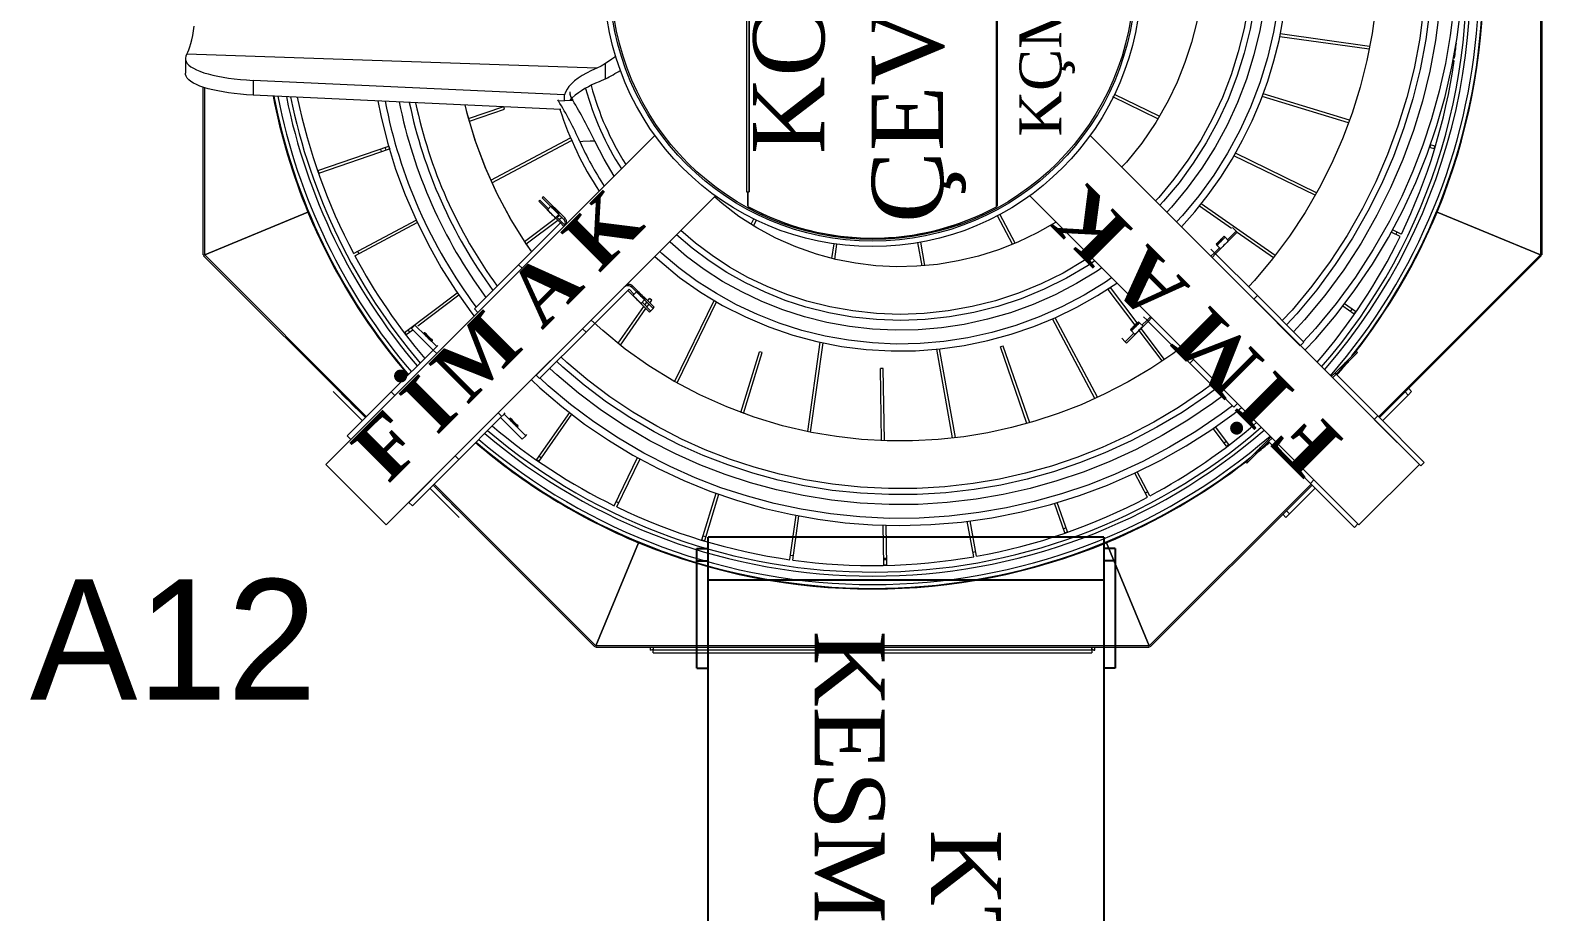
# Model space of a CAD drawing. Header units: millimetres. Extents: x 7703 to 14147, y -5820 to 95.
# Drawn here: x 11265.9 to 11374.2, y -3213.1 to -3149.9 of the extents above; entities that cross this region are included whole.
import ezdxf
from ezdxf.enums import TextEntityAlignment as Align

# ---------------------------------------------------------------- set-up
doc = ezdxf.new("R2010")
doc.units = ezdxf.units.MM
doc.layers.add('Layer1', color=1, linetype='Continuous')
doc.layers.add('Layer2', color=4, linetype='Continuous')
doc.layers.add('Layer5', color=33, linetype='Continuous', lineweight=15)
doc.styles.get("Standard").update_dxf_attribs({"font": 'stylu.ttf', "height": 10})
doc.styles.add('TAKSİM', font='GOTHIC.TTF', dxfattribs={"height": 20})

# ---------------------------------------------------------------- blocks, each defined once
blk = doc.blocks.new('A$C436F60E5')
at = {"layer": 'Layer2', "lineweight": 15}
for p, q in [((-905.1, 468.8), (-915.6, 468.8)), ((-911.9, 173.9), (-901.8, 467.7)), ((-902.2, 467.9), (-901.8, 467.7)), ((-1162.5, 339.7), (-1046.5, 455.7)), ((-1161.8, 339), (-1045.8, 454.9)), ((-1046.5, 455.7), (-1046.5, 455.7)), ((-1045.8, 456), (-925.6, 456)), ((-1045.8, 456), (-1045.8, 455.7)), ((-1015.2, 381), (-1045.8, 454.9)), ((-1045.8, 454.9), (-1015.2, 381)), ((-1045.8, 454.9), (-926, 454.9)), ((-941.5, 199.7), (-931.3, 420.3)), ((-920.7, 420.3), (-931.3, 420.3)), ((-931.1, 197.2), (-920.7, 420.3)), ((-985.3, 373.8), (-987.2, 373.1)), ((-987.2, 373.1), (-969.8, 322.5)), ((-985.3, 373.8), (-967.8, 323.1)), ((-1196.1, 368.2), (-1239.4, 324.9)), ((-1196.1, 368.2), (-960.2, 132.3)), ((-1164.7, 341.8), (-1146.3, 360.2)), ((-1146.3, 360.2), (-1143.8, 362.8)), ((-1143.8, 362.8), (-1143.8, 362.8)), ((-1178.2, 350.3), (-1175.6, 352.8)), ((-1178.2, 350.3), (-1146.6, 318.7)), ((-1175.6, 352.8), (-1144, 321.2)), ((-1155.9, 346.4), (-1152.1, 350.1)), ((-1145.4, 356.8), (-1149.2, 353)), ((-1046.5, 347.4), (-1022.6, 302.6)), ((-1044.7, 348.4), (-1020.8, 303.5)), ((-1043.1, 345.4), (-1044.9, 344.4)), ((-1239.4, 324.9), (-1003.5, 89)), ((-1146.6, 318.7), (-1144, 321.2)), ((-1144, 321.2), (-1114.1, 291.3)), ((-1223.2, 308.7), (-1225.7, 306.1)), ((-1192.4, 272.9), (-1225.7, 306.1)), ((-1189.9, 275.4), (-1223.2, 308.7)), ((-1114.1, 291.3), (-1098.6, 306.8)), ((-1111.6, 288.7), (-1096.1, 304.3)), ((-1101.4, 311.8), (-1103, 310.6)), ((-1103, 310.6), (-1099.5, 305.9)), ((-1101.4, 311.8), (-1072.9, 274)), ((-1099.5, 309.4), (-1101.2, 308.1)), ((-1096.1, 304.3), (-1098.6, 306.8)), ((-1095.2, 303.4), (-1096.1, 304.3)), ((-1231.4, 275.1), (-1213, 293.5)), ((-1102.1, 298), (-1102.2, 298.1)), ((-1101.5, 297.4), (-1102.1, 298)), ((-1096.6, 302.1), (-1074.5, 272.9)), ((-1326.9, 175.4), (-1210.9, 291.3)), ((-1326.1, 174.6), (-1210.2, 290.6)), ((-1217.5, 284.7), (-1221.3, 280.9)), ((-1114.1, 291.3), (-1116.6, 288.7)), ((-1114.1, 291.3), (-1111.6, 288.7)), ((-1111.6, 288.7), (-1110.8, 287.9)), ((-1108, 292.4), (-1107.9, 292.3)), ((-1107.9, 292.3), (-1107.2, 291.6)), ((-1234, 272.6), (-1231.4, 275.1)), ((-1234, 272.6), (-1234, 272.6)), ((-1228, 274.2), (-1224.2, 278)), ((-1189.9, 275.4), (-1192.4, 272.9)), ((-1192.4, 272.9), (-1162.5, 242.9)), ((-1087, 259.1), (-1084.5, 261.6)), ((-1084.5, 261.6), (-1052.9, 230)), ((-950, 265.3), (-941.3, 240)), ((-948, 265.9), (-939.6, 241.4)), ((-1087, 259.1), (-1055.4, 227.5)), ((-994.1, 249.1), (-963.7, 192)), ((-992.2, 250), (-961.8, 192.9)), ((-1162.5, 242.9), (-1178, 227.4)), ((-1159.9, 240.4), (-1175.5, 224.9)), ((-1162.5, 242.9), (-1159.9, 240.4)), ((-1161.6, 242.1), (-1159.1, 244.6)), ((-1159.9, 240.4), (-1159.1, 239.6)), ((-941.3, 240), (-939.6, 240.5)), ((-1169.3, 231), (-1169.2, 230.9)), ((-1169.2, 230.9), (-1168.6, 230.3)), ((-1163.5, 236.7), (-1163.5, 236.8)), ((-1162.8, 236), (-1163.5, 236.7)), ((-1055.4, 227.5), (-1052.9, 230)), ((-1052.9, 230), (-1022.9, 200.1)), ((-1192.6, 217), (-1193.7, 215.3)), ((-1192.6, 217), (-1158.9, 193.4)), ((-1175.5, 224.9), (-1178, 227.4)), ((-1175.5, 224.9), (-1174.6, 224.1)), ((-1132, 217.5), (-1134.5, 215)), ((-1098.7, 184.2), (-1132, 217.5)), ((-1038, 224.5), (-1021, 202)), ((-1036.3, 225.7), (-1019.6, 203.5)), ((-1193.7, 215.3), (-1160.1, 191.8)), ((-1190.1, 215.2), (-1191.3, 213.6)), ((-1101.2, 181.7), (-1134.5, 215)), ((-1022.9, 200.1), (-1007.4, 215.6)), ((-1020.4, 197.6), (-1004.9, 213.1)), ((-1019.6, 196.7), (-1004.1, 212.2)), ((-1011, 206.9), (-1013.5, 209.4)), ((-1012.7, 208.6), (-1006.6, 214.8)), ((-1006.6, 214.8), (-1007.4, 215.6)), ((-1004.1, 212.2), (-1004.9, 213.1)), ((-1022.9, 200.1), (-1025.5, 197.6)), ((-1022.1, 199.2), (-1024.5, 196.9)), ((-1022.1, 199.2), (-1022.9, 200.1)), ((-1022.1, 199.2), (-1018.5, 202.9)), ((-1019.6, 196.7), (-1020.4, 197.6)), ((-1020.3, 201), (-1018.9, 199.1)), ((-1019.2, 203.6), (-1016.8, 201.2)), ((-1018.9, 202.5), (-1017.4, 200.6)), ((-1018.1, 198.1), (-1016.5, 199.4)), ((-1018.1, 198.2), (-1018.1, 198.1)), ((-1016.7, 199.6), (-1016.5, 199.4)), ((-935.2, 197.2), (-931.1, 197.2)), ((-1098.7, 184.2), (-1101.2, 181.7)), ((-933.8, 192.3), (-935.1, 193.4)), ((-932.2, 192.6), (-935, 191.8)), ((-929.9, 193.3), (-930.5, 193.1)), ((-1327.2, -221.8), (-1327.2, 174.6)), ((-1326.9, 174.6), (-1327.2, 174.6)), ((-1326.9, 175.4), (-1326.9, 175.4)), ((-1326.1, 174.6), (-1252.2, 144)), ((-1326.1, -221.8), (-1326.1, 174.6)), ((-1252.2, 144), (-1326.1, 174.6)), ((-1101.2, 181.7), (-1071.3, 151.7)), ((-919.6, 167.8), (-921.8, 172.3)), ((-919.6, 167.8), (-908.6, 167.8)), ((-1226.5, 159.7), (-1192.1, 142.9)), ((-1225.7, 161.5), (-1191.1, 144.7)), ((-1222.6, 160), (-1223.5, 158.2)), ((-1110.5, 157.1), (-1084.3, 138.8)), ((-1109.2, 158.7), (-1082.8, 140.2)), ((-1071.3, 151.7), (-1086.8, 136.2)), ((-1071.3, 151.7), (-1070.4, 150.9)), ((-1079.8, 141.5), (-1086, 135.4)), ((-1068.8, 149.2), (-1084.3, 133.7)), ((-1067.9, 148.4), (-1083.4, 132.9)), ((-1080.6, 142.3), (-1078.1, 139.8)), ((-1072.4, 145.6), (-1074.8, 148)), ((-1070.4, 150.9), (-1074.1, 147.3)), ((-1068.8, 149.2), (-1067.9, 148.4)), ((-1331.1, 133.5), (-1331.1, -180.7)), ((-1331.1, 133.5), (-1329, 133.5)), ((-1327.2, 135.7), (-1329.2, 135.7)), ((-1329, 133.5), (-1329, 133.5)), ((-1329, 133.5), (-1329, -180.7)), ((-1328.8, 133.5), (-1329, 133.5)), ((-1327.2, 133.6), (-1328.8, 133.6)), ((-1327.2, 133.5), (-1328.8, 133.5)), ((-1084.3, 133.7), (-1086.8, 136.2)), ((-1084.3, 133.7), (-1083.4, 132.9)), ((-1083.3, 138.1), (-1081.3, 136.7)), ((-1081.8, 139.5), (-1079.8, 138.2)), ((-1080.3, 136), (-1078.3, 134.6)), ((-1078.8, 137.5), (-1077.1, 136.3)), ((-1078.3, 134.6), (-1077.1, 136.3)), ((-1137.6, 116.4), (-1079.4, 88.1)), ((-1136.7, 118.2), (-1078.4, 89.8)), ((-1250, 98.6), (-1250.6, 96.6)), ((-1250, 98.6), (-1216.7, 88.4)), ((-1247.1, 97.7), (-1247.7, 95.8)), ((-1250.6, 96.6), (-1217.4, 86.5)), ((-1159.4, 68.9), (-1115.9, 55.6)), ((-1158.7, 70.8), (-1115.3, 57.5)), ((-1011, 65.7), (-1000.7, 65.7)), ((-1000.7, 65.7), (-1011, 65.7)), ((-694.5, 66.7), (-1000.7, 66.7)), ((-694.5, 66.7), (-1000.7, 66.7)), ((-1000.7, 66.7), (-1000.7, 64.7)), ((-1000.7, 66.7), (-1000.7, 64.7)), ((-1115.9, 55.6), (-1115.3, 57.5)), ((-1025, 61.6), (-1020.9, 59.6)), ((-1023.8, 63.3), (-1020, 61.4)), ((-1000.7, 64.7), (-694.5, 64.7)), ((-694.5, 64.7), (-1000.7, 64.7)), ((-1264.6, 33.6), (-1232.9, 29.2)), ((-1264.3, 35.6), (-1232.5, 31.2)), ((-1261, 35.1), (-1261.2, 33.1)), ((-1172.5, 22.8), (-1108.4, 13.9)), ((-1172.9, 20.8), (-1108.8, 11.8)), ((-1048.9, 3.5), (-1038.2, 2)), ((-1048.3, 5.5), (-1038, 4)), ((-1268.1, -31.7), (-1239.5, -31.2)), ((-1268.1, -31.7), (-1268, -33.8)), ((-1264.2, -31.7), (-1264.2, -33.7)), ((-1263.2, -31.7), (-1263.2, -33.7)), ((-1179, -32.2), (-1127.2, -31.2)), ((-1178.9, -30.1), (-1127.3, -29.2)), ((-1127.2, -31.2), (-1127.3, -29.2)), ((-1268, -33.8), (-1239.6, -33.3)), ((-1053.6, -59.1), (-1037, -56.1)), ((-1053.4, -61.1), (-1036.7, -58.1)), ((-1177, -80.9), (-1113.4, -69.7)), ((-1176.8, -83), (-1113.2, -71.7)), ((-1262.2, -96.1), (-1236.8, -91.5)), ((-1261.9, -98.1), (-1236.5, -93.6)), ((-1258.9, -95.5), (-1258.5, -97.5)), ((-1166.6, -134.2), (-1111.8, -115.3)), ((-1166.1, -136.2), (-1111.2, -117.2)), ((-1111.2, -117.2), (-1111.8, -115.3)), ((-1038.1, -123.9), (-1017.7, -113.1)), ((-1037.4, -125.9), (-1016.7, -114.9)), ((-1011.3, -112.4), (-683.9, -112.4)), ((-684.2, -112.9), (-1011, -112.9)), ((-979.7, -112.4), (-980.2, -112.9)), ((-960.4, -112.9), (-960.9, -112.4)), ((-1239.4, -372.1), (-1003.5, -136.2)), ((-1245, -161.3), (-1223.9, -154)), ((-1245, -161.3), (-1244.3, -163.2)), ((-1244.3, -163.2), (-1223.3, -156)), ((-1242.1, -160.3), (-1241.5, -162.2)), ((-1148.7, -182.9), (-1091.7, -152.5)), ((-1147.9, -184.7), (-1090.9, -154.4)), ((-1329, -180.7), (-1331.1, -180.7)), ((-1329.2, -181.9), (-1329.2, -182.9)), ((-1329, -181.9), (-1329.2, -181.9)), ((-1329.2, -182.9), (-1327.2, -182.9)), ((-1329, -180.7), (-1329, -180.7)), ((-1328.8, -180.7), (-1329, -180.7)), ((-1327.2, -180.7), (-1328.8, -180.7)), ((-1328.8, -180.7), (-1327.2, -180.7)), ((-1196.1, -415.4), (-960.2, -179.5)), ((-1252.2, -191.2), (-1326.1, -221.8)), ((-1326.1, -221.8), (-1252.2, -191.2)), ((-1096.1, -211.7), (-1070.6, -192.5)), ((-1094.6, -213.2), (-1069.3, -194.1)), ((-1069.3, -194.1), (-1070.6, -192.5)), ((-1108.1, -204.7), (-1109, -205.6)), ((-1093.5, -221.1), (-1109, -205.6)), ((-1105.6, -202.2), (-1108.1, -204.7)), ((-1102, -210.9), (-1108.1, -204.7)), ((-948.2, -228), (-932.6, -195.9)), ((-946.4, -229), (-930.8, -196.9)), ((-1219.6, -220.6), (-1202.3, -211.5)), ((-1218.6, -222.4), (-1201.4, -213.3)), ((-1121.8, -231.2), (-1099.9, -214.6)), ((-1120.7, -232.9), (-1098.5, -216.1)), ((-1100.2, -209.1), (-1102.8, -211.6)), ((-1099.6, -208.4), (-1100.2, -209.1)), ((-1097, -217.4), (-1094.5, -214.9)), ((-1094.5, -214.9), (-1093.8, -214.2)), ((-1327.2, -221.8), (-1326.9, -221.8)), ((-1326.9, -222.5), (-1326.9, -222.5)), ((-1210.9, -338.5), (-1326.9, -222.5)), ((-1210.2, -337.8), (-1326.1, -221.8)), ((-1216.5, -219), (-1215.6, -220.8)), ((-1123.4, -251), (-1093.5, -221.1)), ((-1092.6, -220.3), (-1096.2, -216.6)), ((-1092.6, -220.3), (-1093.5, -221.1)), ((-1093.5, -221.1), (-1090.9, -223.6)), ((-1092.6, -220.3), (-1090.1, -217.7)), ((-1092.6, -220.3), (-1090.1, -222.8)), ((-1155, -282.6), (-1123.4, -251)), ((-1152.4, -285.1), (-1120.9, -253.5)), ((-1120.9, -253.5), (-1123.4, -251)), ((-1046.2, -312.1), (-1009.2, -259.1)), ((-1026.9, -280.9), (-1010.8, -257.8)), ((-1183, -277.3), (-1170.2, -267.7)), ((-1181.7, -279), (-1169, -269.4)), ((-1075, -299.4), (-1045.1, -269.4)), ((-1045.1, -269.4), (-1047.6, -266.9)), ((-1044.3, -268.6), (-1046.8, -266.1)), ((-1045.1, -269.4), (-1044.3, -268.6)), ((-1045.1, -269.4), (-1029.6, -284.9)), ((-1044.3, -268.6), (-1041.8, -266.1)), ((-1044.3, -268.6), (-1040.7, -272.2)), ((-1038.9, -270.4), (-1041.4, -273)), ((-1038.2, -269.8), (-1038.9, -270.4)), ((-1183, -277.3), (-1181.7, -279)), ((-1180.6, -275.5), (-1179.3, -277.1)), ((-1035.7, -278.7), (-1033.1, -276.2)), ((-1034.9, -278), (-1028.8, -284.1)), ((-1033.1, -276.2), (-1032.5, -275.5)), ((-1026.2, -281.6), (-1028.8, -284.1)), ((-1194.4, -291), (-1195.2, -291.8)), ((-1179.7, -307.3), (-1195.2, -291.8)), ((-1178.9, -306.5), (-1194.4, -291)), ((-1152.4, -285.1), (-1155, -282.6)), ((-1047.9, -310.9), (-1029.7, -284.9)), ((-1029.6, -284.9), (-1028.8, -284.1)), ((-1003.1, -340.7), (-974.8, -282.6)), ((-1001.3, -341.7), (-973, -283.6)), ((-1077.6, -296.8), (-1110.9, -330.1)), ((-1075, -299.4), (-1108.3, -332.6)), ((-1077.6, -296.8), (-1075, -299.4)), ((-951.1, -364.7), (-932.2, -302.8)), ((-1209.6, -337.3), (-1179.7, -307.3)), ((-1178.9, -306.5), (-1179.7, -307.3)), ((-1179.7, -307.3), (-1177.2, -309.9)), ((-1178.9, -306.5), (-1176.4, -309)), ((-949.2, -365.4), (-930.3, -303.5)), ((-1231.8, -317.6), (-1234, -319.7)), ((-1234, -319.7), (-1231.4, -322.3)), ((-1229.3, -320.1), (-1231.4, -322.3)), ((-1231.4, -322.3), (-1213, -340.7)), ((-898.3, -379.4), (-889.4, -315.4)), ((-896.3, -379.8), (-887.4, -315.8)), ((-1110.9, -330.1), (-1108.3, -332.6)), ((-1241.2, -368.9), (-1209.6, -337.3)), ((-1238.7, -371.4), (-1207.1, -339.8)), ((-1207.1, -339.8), (-1209.6, -337.3)), ((-1161.3, -385.6), (-1131.4, -355.7)), ((-1131.4, -355.7), (-1133.9, -353.2)), ((-1130.5, -354.9), (-1133.1, -352.3)), ((-1131.4, -355.7), (-1130.5, -354.9)), ((-1131.4, -355.7), (-1115.9, -371.2)), ((-1130.5, -354.9), (-1115, -370.4)), ((-1088.2, -368.6), (-1082.5, -360.5)), ((-1086.5, -369.7), (-1080.9, -361.7)), ((-1086.4, -366.1), (-1084.8, -367.2)), ((-1238.7, -371.4), (-1241.2, -368.9)), ((-1239.4, -372.1), (-1196.1, -415.4)), ((-1115.9, -371.2), (-1115, -370.4)), ((-1088.2, -368.6), (-1086.5, -369.7)), ((-1163.8, -383.1), (-1197.1, -416.4)), ((-1161.3, -385.6), (-1194.6, -418.9)), ((-1164.7, -389), (-1146.3, -407.4)), ((-1163.8, -383.1), (-1161.3, -385.6)), ((-1046.5, -502.8), (-1162.5, -386.8)), ((-1045.8, -502.1), (-1161.8, -386.1)), ((-1032.7, -401.6), (-1029.6, -395.3)), ((-1031.2, -398.6), (-1029.4, -399.5)), ((-1030.9, -402.5), (-1027.8, -396.2)), ((-1144.1, -405.2), (-1146.3, -407.4)), ((-1146.3, -407.4), (-1143.8, -409.9)), ((-1141.6, -407.8), (-1143.8, -409.9)), ((-1197.1, -416.4), (-1194.6, -418.9)), ((-1015.2, -428.2), (-1045.8, -502.1)), ((-1045.8, -502.1), (-1015.2, -428.2)), ((-969.8, -426), (-968.8, -422.6)), ((-969.8, -426), (-967.8, -426.6)), ((-968.9, -423.1), (-966.9, -423.7)), ((-967.8, -426.6), (-966.8, -423.3)), ((-906.8, -440.3), (-906.7, -439.5)), ((-904.8, -440.6), (-904.7, -439.9)), ((-1046.5, -502.8), (-1046.5, -502.8)), ((-649.4, -502.1), (-1045.8, -502.1)), ((-1045.8, -502.8), (-1045.8, -503.1)), ((-649.4, -503.1), (-1045.8, -503.1))]:
    blk.add_line(p, q, dxfattribs=at)
at = {"layer": 'Layer2', "lineweight": 15, "flags": 128}
for points in [[(-931.3, 420.3), (-931, 424.9), (-930.7, 429.3), (-930.2, 433.7), (-929.7, 437.8), (-929, 441.8), (-928.3, 445.6), (-927.5, 449.2), (-926.7, 452.5), (-925.7, 455.6), (-924.8, 458.4), (-923.7, 460.8), (-922.6, 463), (-921.5, 464.8), (-920.3, 466.3), (-919, 467.5), (-917.8, 468.3), (-916.5, 468.7), (-915.6, 468.8)], [(-902.2, 467.9), (-903.4, 468.5), (-904.7, 468.8), (-906, 468.7), (-907.2, 468.3), (-908.5, 467.5), (-909.7, 466.3), (-910.9, 464.8), (-912, 463), (-913.1, 460.8), (-914.2, 458.4), (-915.2, 455.6), (-916.1, 452.5), (-917, 449.2), (-917.8, 445.6), (-918.5, 441.8), (-919.1, 437.8), (-919.6, 433.7), (-920.1, 429.3), (-920.4, 424.9), (-920.7, 420.3)], [(-901.8, 467.7), (-900.5, 466.9), (-898.7, 466.2), (-896.7, 465.5), (-894.3, 464.8), (-891.6, 464.1), (-888.6, 463.5), (-885.3, 463), (-881.8, 462.5)], [(-1045.8, 455.7), (-1045.8, 455.3), (-1045.8, 454.9)], [(-935.4, 330.8), (-946, 328.7), (-965.3, 323.9), (-984.3, 318.1), (-1002.8, 311.2), (-1020.7, 303.5), (-1038.2, 294.9), (-1055, 285.4), (-1071.2, 275.2), (-1086.7, 264.2), (-1089.8, 261.9)], [(-1105, 295.1), (-1104.1, 296), (-1103.4, 296.8), (-1102.7, 297.4), (-1102.3, 297.8), (-1102.1, 298), (-1102.2, 298), (-1102.5, 297.7), (-1103.1, 297.1), (-1103.8, 296.4), (-1104.6, 295.6), (-1105.5, 294.8), (-1106.3, 293.9), (-1107, 293.2), (-1107.5, 292.7), (-1107.8, 292.3), (-1107.9, 292.3), (-1107.7, 292.5), (-1107.3, 292.9), (-1106.6, 293.5), (-1105.8, 294.3), (-1105, 295.1)], [(-1104.3, 294.5), (-1103.5, 295.3), (-1102.7, 296.1), (-1102.1, 296.7), (-1101.7, 297.2), (-1101.5, 297.4), (-1101.5, 297.3), (-1101.9, 297), (-1102.4, 296.5), (-1103.1, 295.8), (-1104, 294.9), (-1104.8, 294.1), (-1105.6, 293.3), (-1106.3, 292.5), (-1106.9, 292), (-1107.2, 291.7), (-1107.2, 291.6), (-1107, 291.8), (-1106.6, 292.2), (-1105.9, 292.8), (-1105.2, 293.6), (-1104.3, 294.5)], [(-1043.5, 220.6), (-1037.9, 224.7), (-1020.7, 235.4), (-1002.6, 245.1), (-983.9, 253.6), (-964.9, 260.7), (-945.4, 266.6), (-938.3, 268.2)], [(-1043.5, 220.6), (-1036.8, 225.4), (-1019.5, 236.1), (-1001.5, 245.6), (-982.9, 254), (-963.8, 261.1), (-944.3, 266.9), (-938.3, 268.2)], [(-1166.4, 233.9), (-1167.2, 233), (-1168, 232.2), (-1168.6, 231.6), (-1169, 231.1), (-1169.2, 230.9), (-1169.2, 231), (-1168.8, 231.3), (-1168.3, 231.8), (-1167.6, 232.5), (-1166.7, 233.4), (-1165.9, 234.2), (-1165.1, 235), (-1164.4, 235.8), (-1163.8, 236.3), (-1163.5, 236.6), (-1163.5, 236.7), (-1163.7, 236.5), (-1164.1, 236.1), (-1164.8, 235.5), (-1165.5, 234.7), (-1166.4, 233.9)], [(-1165.7, 233.2), (-1166.6, 232.3), (-1167.3, 231.6), (-1168, 230.9), (-1168.4, 230.5), (-1168.6, 230.3), (-1168.5, 230.3), (-1168.2, 230.6), (-1167.6, 231.2), (-1166.9, 231.9), (-1166.1, 232.7), (-1165.2, 233.6), (-1164.4, 234.4), (-1163.7, 235.1), (-1163.2, 235.6), (-1162.9, 236), (-1162.8, 236), (-1163, 235.9), (-1163.4, 235.4), (-1164.1, 234.8), (-1164.9, 234), (-1165.7, 233.2)], [(-1135.3, 220.8), (-1141, 214.9), (-1154.5, 199.1), (-1167.1, 182.7), (-1178.7, 165.7), (-1189.3, 148.1), (-1198.9, 130.1), (-1207.6, 111.7), (-1215.2, 92.9), (-1221.7, 73.9), (-1227.3, 54.6), (-1231.8, 35.2), (-1235.3, 15.7), (-1237.8, -3.9), (-1239.3, -23.5), (-1239.8, -43.1), (-1239.2, -65.3), (-1237.4, -87.3), (-1234.3, -109), (-1230.1, -130.4), (-1224.8, -151.4), (-1218.3, -171.9), (-1210.8, -191.9), (-1202.4, -211.4), (-1192.9, -230.2), (-1182.6, -248.4), (-1171.5, -266), (-1159.5, -282.8), (-1155.3, -288)], [(-1153.9, -281.5), (-1160.1, -273.4), (-1172.4, -255.3), (-1183.7, -236.5), (-1193.9, -217.2), (-1203, -197.5), (-1210.6, -178.5), (-1217.2, -159.1), (-1222.7, -139.5), (-1227.2, -119.7), (-1230.6, -99.8), (-1233.2, -78.5), (-1234.5, -57.1), (-1234.7, -35.7), (-1233.7, -14.5), (-1231.5, 6.6), (-1228.1, 27.5), (-1224, 47), (-1218.8, 66.1), (-1212.7, 85), (-1205.6, 103.4), (-1197.6, 121.4), (-1187.9, 140.2), (-1177.3, 158.4), (-1165.6, 176), (-1153.1, 192.8), (-1139.6, 208.8), (-1134.2, 214.6)], [(-1146.9, -274.5), (-1152.4, -267.2), (-1164.4, -249.5), (-1175.4, -231.2), (-1185.3, -212.4), (-1194.2, -193.1), (-1201.5, -174.6), (-1207.9, -155.7), (-1213.3, -136.6), (-1217.6, -117.3), (-1221, -97.8), (-1223.4, -77.1), (-1224.7, -56.2), (-1224.8, -35.4), (-1223.8, -14.7), (-1221.6, 5.9), (-1218.4, 26.2), (-1214.3, 45.2), (-1209.2, 63.8), (-1203.2, 82.1), (-1196.3, 100.1), (-1188.4, 117.6), (-1179, 135.9), (-1168.6, 153.7), (-1157.3, 170.7), (-1145, 187.1), (-1131.9, 202.7), (-1127.2, 207.7)], [(-1016.3, 206.5), (-1015.5, 207.3), (-1014.7, 208.1), (-1014.1, 208.7), (-1013.7, 209.2), (-1013.5, 209.4), (-1013.6, 209.3), (-1013.9, 209), (-1014.4, 208.5), (-1015.1, 207.8), (-1016, 207), (-1016.8, 206.1), (-1017.6, 205.3), (-1018.3, 204.6), (-1018.9, 204), (-1019.2, 203.7), (-1019.2, 203.6), (-1019, 203.8), (-1018.6, 204.2), (-1018, 204.8), (-1017.2, 205.6), (-1016.3, 206.5)], [(-1013.8, 203.9), (-1013, 204.8), (-1012.2, 205.6), (-1011.6, 206.2), (-1011.1, 206.6), (-1011, 206.8), (-1011, 206.8), (-1011.4, 206.5), (-1011.9, 206), (-1012.6, 205.3), (-1013.4, 204.4), (-1014.3, 203.6), (-1015.1, 202.7), (-1015.8, 202), (-1016.4, 201.5), (-1016.7, 201.2), (-1016.7, 201.1), (-1016.5, 201.3), (-1016.1, 201.7), (-1015.4, 202.3), (-1014.7, 203.1), (-1013.8, 203.9)], [(-1013.1, 203.3), (-1012.3, 204.1), (-1011.5, 204.9), (-1010.9, 205.5), (-1010.5, 206), (-1010.3, 206.2), (-1010.4, 206.1), (-1010.7, 205.8), (-1011.2, 205.3), (-1011.9, 204.6), (-1012.8, 203.8), (-1013.6, 202.9), (-1014.4, 202.1), (-1015.2, 201.4), (-1015.7, 200.8), (-1016, 200.5), (-1016, 200.4), (-1015.8, 200.6), (-1015.4, 201), (-1014.8, 201.6), (-1014, 202.4), (-1013.1, 203.3)], [(-1141.8, -269.5), (-1146.9, -262.8), (-1158.7, -245.4), (-1169.4, -227.4), (-1179.2, -209), (-1187.8, -190), (-1195, -171.8), (-1201.3, -153.3), (-1206.5, -134.5), (-1210.8, -115.6), (-1214, -96.5), (-1216.4, -76.1), (-1217.6, -55.6), (-1217.7, -35.2), (-1216.7, -14.9), (-1214.6, 5.3), (-1211.4, 25.3), (-1207.3, 43.9), (-1202.4, 62.2), (-1196.4, 80.1), (-1189.6, 97.7), (-1181.9, 114.9), (-1172.7, 132.9), (-1162.4, 150.2), (-1151.3, 167), (-1139.3, 183), (-1126.4, 198.3), (-1122.2, 202.7)], [(-1138.7, -266.4), (-1143.5, -260.1), (-1155.1, -242.9), (-1165.7, -225.1), (-1175.4, -206.8), (-1183.9, -188.1), (-1191, -170.1), (-1197.2, -151.8), (-1202.4, -133.2), (-1206.5, -114.5), (-1209.8, -95.6), (-1212.1, -75.5), (-1213.3, -55.3), (-1213.4, -35.1), (-1212.4, -15), (-1210.2, 5), (-1207, 24.7), (-1203, 43.1), (-1198.1, 61.1), (-1192.3, 78.9), (-1185.5, 96.3), (-1177.9, 113.2), (-1168.7, 131), (-1158.6, 148.1), (-1147.6, 164.6), (-1135.7, 180.5), (-1123, 195.5), (-1119.1, 199.6)], [(-1025.5, 197.6), (-1024.9, 197.1), (-1024.3, 196.8), (-1023.6, 196.6), (-1022.9, 196.5), (-1022.2, 196.6), (-1021.6, 196.8), (-1021, 197.1), (-1020.4, 197.6)], [(-1024.6, 196.7), (-1024.1, 196.3), (-1023.5, 196), (-1022.8, 195.7), (-1022.1, 195.7), (-1021.4, 195.7), (-1020.7, 196), (-1020.1, 196.3), (-1019.6, 196.7)], [(-935.4, 201.5), (-934.7, 202), (-934.7, 202)], [(-935.4, 201.5), (-935.2, 196.8), (-935, 191.2)], [(-911.9, 173.9), (-913.6, 177.8), (-915.5, 181.3), (-917.3, 184.5), (-919.2, 187.4), (-921.1, 189.9), (-923.1, 192.1), (-925.1, 193.9), (-927.1, 195.3), (-929.1, 196.4), (-931.1, 197.2)], [(-964.2, 175.5), (-964.3, 178.8), (-964.6, 184), (-964.7, 186.1)], [(-1326.1, 174.6), (-1326.5, 174.6), (-1326.9, 174.6)], [(-1114.3, -241.9), (-1116.7, -238.7), (-1127.2, -223), (-1136.8, -206.7), (-1145.5, -190.1), (-1153.2, -173), (-1159.5, -156.6), (-1165, -140), (-1169.6, -123.1), (-1173.3, -106.1), (-1176.2, -88.9), (-1178.2, -70.6), (-1179.2, -52.3), (-1179.1, -34), (-1178.1, -15.8), (-1176.1, 2.3), (-1173.1, 20.1), (-1168.3, 40.9), (-1162.2, 61.2), (-1154.8, 80.9), (-1146.2, 100.1), (-1136.4, 118.7), (-1125.4, 136.6), (-1113.3, 153.6), (-1100.1, 169.7), (-1092.5, 178)], [(-989.4, 161.5), (-977.2, 168.7), (-964.2, 175.5)], [(-908.6, 167.8), (-910.4, 170.9), (-911.9, 173.9)], [(-903.5, 160.4), (-905.5, 163.1), (-908.6, 167.8)], [(-1068.8, 154.3), (-1068.3, 153.7), (-1068, 153.1), (-1067.8, 152.4), (-1067.7, 151.7), (-1067.8, 151), (-1068, 150.4), (-1068.3, 149.8), (-1068.8, 149.2)], [(-1067.9, 153.4), (-1067.5, 152.9), (-1067.1, 152.3), (-1066.9, 151.6), (-1066.9, 150.9), (-1066.9, 150.2), (-1067.1, 149.5), (-1067.5, 148.9), (-1067.9, 148.4)], [(-1077.7, 145.2), (-1078.6, 144.3), (-1079.3, 143.6), (-1080, 142.9), (-1080.4, 142.5), (-1080.6, 142.3), (-1080.5, 142.3), (-1080.2, 142.6), (-1079.6, 143.2), (-1078.9, 143.9), (-1078.1, 144.7), (-1077.2, 145.6), (-1076.4, 146.4), (-1075.7, 147.1), (-1075.2, 147.6), (-1074.9, 148), (-1074.8, 148), (-1075, 147.9), (-1075.5, 147.4), (-1076.1, 146.8), (-1076.9, 146), (-1077.7, 145.2)], [(-1075.2, 142.7), (-1076, 141.8), (-1076.8, 141), (-1077.4, 140.4), (-1077.9, 140), (-1078, 139.8), (-1078, 139.8), (-1077.6, 140.1), (-1077.1, 140.7), (-1076.4, 141.4), (-1075.6, 142.2), (-1074.7, 143), (-1073.9, 143.9), (-1073.2, 144.6), (-1072.6, 145.1), (-1072.3, 145.4), (-1072.3, 145.5), (-1072.5, 145.3), (-1072.9, 144.9), (-1073.6, 144.3), (-1074.3, 143.5), (-1075.2, 142.7)], [(-1074.5, 142), (-1075.4, 141.2), (-1076.2, 140.4), (-1076.8, 139.7), (-1077.2, 139.3), (-1077.4, 139.1), (-1077.3, 139.1), (-1077, 139.5), (-1076.4, 140), (-1075.7, 140.7), (-1074.9, 141.5), (-1074, 142.4), (-1073.2, 143.2), (-1072.5, 143.9), (-1072, 144.5), (-1071.7, 144.8), (-1071.6, 144.9), (-1071.8, 144.7), (-1072.3, 144.2), (-1072.9, 143.6), (-1073.7, 142.9), (-1074.5, 142)], [(-1328.8, 133.6), (-1328.9, 133.6), (-1328.9, 133.9), (-1329, 134.2), (-1329, 134.6), (-1329.1, 135), (-1329.1, 135.4), (-1329.1, 135.6), (-1329.2, 135.7)], [(-1046.9, 132.4), (-1050.1, 128.9), (-1061.9, 114.6), (-1072.5, 99.6), (-1082, 83.8), (-1090.3, 67.5), (-1097.4, 50.8), (-1103.3, 33.6), (-1108, 16.2), (-1111.4, -1.4), (-1113.6, -19.1), (-1114.7, -36.9), (-1114.5, -54.5), (-1113.2, -72), (-1110.8, -89.3), (-1107.3, -106.3), (-1102.7, -123), (-1097.2, -139.2), (-1090.7, -154.9), (-1083.3, -170.1), (-1075, -184.7), (-1066, -198.6)], [(-1062.2, -194.9), (-1065.4, -190.5), (-1074.7, -175.3), (-1083, -159.3), (-1090.3, -142.9), (-1096.4, -126.2), (-1101.4, -109.1), (-1105.2, -91.9), (-1107.8, -74.8), (-1109.3, -57.7), (-1109.7, -40.6), (-1108.9, -23.6), (-1107, -6.4), (-1104, 10.4), (-1100, 27), (-1094.8, 43.2), (-1088.6, 58.9), (-1081.6, 73.9), (-1073.6, 88.2), (-1064.8, 102), (-1055.1, 115.1), (-1044.7, 127.4), (-1043.3, 128.8)], [(-1055.2, -187.8), (-1057.5, -184.5), (-1066.4, -169.8), (-1074.5, -154.4), (-1081.4, -138.6), (-1087.3, -122.4), (-1092, -106), (-1095.6, -89.3), (-1098.1, -72.9), (-1099.5, -56.4), (-1099.8, -39.9), (-1099, -23.6), (-1097.2, -7.1), (-1094.2, 9.1), (-1090.3, 25.1), (-1085.3, 40.6), (-1079.3, 55.7), (-1072.4, 70.1), (-1064.8, 83.9), (-1056.2, 97), (-1046.9, 109.6), (-1036.8, 121.4), (-1036.4, 121.9)], [(-1050.1, -182.8), (-1053.3, -178), (-1062.5, -162.5), (-1070.4, -146.5), (-1077.2, -130), (-1082.7, -113.3), (-1087.1, -96.2), (-1090.3, -78.8), (-1092.2, -61.3), (-1092.8, -43.9), (-1092.2, -26.5), (-1090.4, -9.3), (-1087.4, 7.7), (-1083.2, 24.2), (-1078.4, 39.1), (-1072.6, 53.4), (-1065.9, 67.4), (-1058.4, 80.7), (-1050.1, 93.5), (-1041, 105.7), (-1031.4, 116.9)], [(-1046.9, -179.6), (-1049.9, -175.3), (-1058.8, -160.1), (-1066.6, -144.4), (-1073.2, -128.2), (-1078.7, -111.7), (-1082.9, -95), (-1086, -77.9), (-1087.8, -60.7), (-1088.5, -43.5), (-1087.8, -26.4), (-1086, -9.5), (-1083.1, 7.1), (-1078.9, 23.4), (-1074.1, 37.9), (-1068.5, 52), (-1061.9, 65.7), (-1054.5, 78.8), (-1046.3, 91.3), (-1037.4, 103.2), (-1028.3, 113.8)], [(-1022.3, -155), (-1022.5, -154.7), (-1030, -141.5), (-1036.6, -127.8), (-1042.1, -113.8), (-1046.7, -99.5), (-1050.1, -85), (-1052.6, -70.2), (-1054, -55.4), (-1054.3, -40.7), (-1053.6, -26), (-1051.8, -11.5), (-1049.1, 2.7), (-1045.3, 16.6), (-1040.1, 31.4), (-1033.8, 45.6), (-1026.5, 59.2), (-1018.2, 72.1), (-1008.9, 84.2), (-1004.1, 89.6)], [(-1329.2, -182.9), (-1329.1, -182.8), (-1329.1, -182.6), (-1329.1, -182.2), (-1329, -181.8), (-1329, -181.4), (-1328.9, -181), (-1328.9, -180.8), (-1328.8, -180.7)], [(-693.7, -220.8), (-699, -224.4), (-714.9, -233.5), (-731.2, -241.3), (-747.5, -247.7), (-764, -252.9), (-780.8, -256.9), (-797.8, -259.6), (-814.8, -261.1), (-831.7, -261.5), (-848.5, -260.6), (-863.8, -258.7), (-878.8, -255.9), (-893.5, -252.1), (-907.9, -247.4), (-921.9, -241.8), (-935.3, -235.4), (-950.9, -226.5), (-965.6, -216.5), (-979.4, -205.5), (-982.9, -202.1)], [(-1099.8, -214.5), (-1100.7, -213.6), (-1101.5, -212.9), (-1102.1, -212.2), (-1102.5, -211.8), (-1102.7, -211.6), (-1102.7, -211.7), (-1102.4, -212), (-1101.9, -212.6), (-1101.2, -213.3), (-1100.3, -214.1), (-1099.5, -215), (-1098.6, -215.8), (-1097.9, -216.5), (-1097.4, -217), (-1097.1, -217.3), (-1097, -217.4), (-1097.2, -217.2), (-1097.6, -216.7), (-1098.2, -216.1), (-1099, -215.3), (-1099.8, -214.5)], [(-1097.3, -212), (-1098.2, -211.1), (-1098.9, -210.3), (-1099.6, -209.7), (-1100, -209.3), (-1100.2, -209.1), (-1100.2, -209.2), (-1099.9, -209.5), (-1099.3, -210), (-1098.6, -210.8), (-1097.8, -211.6), (-1096.9, -212.5), (-1096.1, -213.3), (-1095.4, -214), (-1094.9, -214.5), (-1094.5, -214.8), (-1094.5, -214.9), (-1094.6, -214.7), (-1095.1, -214.2), (-1095.7, -213.6), (-1096.5, -212.8), (-1097.3, -212)], [(-1096.6, -211.3), (-1097.5, -210.4), (-1098.3, -209.7), (-1098.9, -209), (-1099.4, -208.6), (-1099.6, -208.4), (-1099.5, -208.5), (-1099.2, -208.8), (-1098.7, -209.4), (-1098, -210.1), (-1097.1, -210.9), (-1096.3, -211.8), (-1095.5, -212.6), (-1094.7, -213.3), (-1094.2, -213.8), (-1093.9, -214.1), (-1093.8, -214.2), (-1094, -214), (-1094.4, -213.6), (-1095, -212.9), (-1095.8, -212.1), (-1096.6, -211.3)], [(-1326.9, -221.8), (-1326.5, -221.8), (-1326.1, -221.8)], [(-669.1, -245.4), (-671.6, -247.3), (-685.7, -256.3), (-700.2, -264.3), (-715.1, -271.5), (-733.5, -279), (-752.3, -285.1), (-771.4, -289.8), (-790.7, -293.1), (-810.1, -295.1), (-829.4, -295.7), (-848.7, -294.8), (-866.1, -292.9), (-883.4, -289.9), (-900.3, -285.7), (-916.8, -280.5), (-932.9, -274.3), (-948.5, -267), (-963.5, -258.8), (-977.9, -249.6), (-991.6, -239.6), (-1004.6, -228.7), (-1007.1, -226.3)], [(-660.9, -253.6), (-668.1, -258.7), (-684.7, -268.9), (-701.8, -277.9), (-719.4, -285.8), (-737.1, -292.3), (-755.1, -297.6), (-773.3, -301.8), (-791.7, -304.8), (-810.5, -306.5), (-829.3, -307), (-848.1, -306.3), (-866.6, -304.4), (-884.9, -301.2), (-902.5, -296.9), (-919.8, -291.5), (-936.6, -285.1), (-952.8, -277.6), (-968.6, -269), (-983.6, -259.5), (-998, -249.1), (-1011.5, -237.8), (-1015.1, -234.4)], [(-665.9, -248.6), (-668.9, -250.7), (-683.2, -259.8), (-697.9, -268.1), (-713, -275.4), (-729.4, -282.1), (-746, -287.8), (-762.9, -292.4), (-780, -295.9), (-797.2, -298.3), (-814.4, -299.7), (-831.6, -300), (-848.7, -299.2), (-866.4, -297.3), (-884, -294.2), (-901.2, -290), (-918, -284.7), (-934.3, -278.4), (-950.1, -271.1), (-965.4, -262.7), (-980.1, -253.4), (-994.1, -243.2), (-1007.2, -232.2), (-1010.2, -229.4)], [(-1025.7, -245), (-1015, -254.5), (-1002.8, -264.1), (-990.2, -273.1), (-977.1, -281.3), (-963.6, -288.8), (-949.8, -295.6), (-935.7, -301.6), (-921.3, -306.8), (-906.8, -311.2), (-892.1, -314.9), (-872.4, -318.6)], [(-653.9, -260.6), (-662.1, -266.5), (-679.2, -277.1), (-696.9, -286.5), (-715.1, -294.6), (-733.3, -301.4), (-751.9, -307), (-770.8, -311.3), (-789.8, -314.4), (-809.2, -316.3), (-828.7, -316.9), (-848.1, -316.2), (-867.3, -314.2), (-886.2, -311), (-904.5, -306.6), (-922.4, -301.1), (-939.8, -294.4), (-956.6, -286.7), (-972.9, -277.9), (-988.6, -268.1), (-1003.5, -257.3), (-1017.6, -245.6), (-1022.1, -241.3)], [(-1036, -273.4), (-1035.2, -274.2), (-1034.4, -275), (-1033.8, -275.6), (-1033.3, -276), (-1033.1, -276.2), (-1033.2, -276.1), (-1033.5, -275.8), (-1034, -275.3), (-1034.7, -274.5), (-1035.6, -273.7), (-1036.4, -272.9), (-1037.2, -272), (-1038, -271.3), (-1038.5, -270.8), (-1038.8, -270.5), (-1038.9, -270.4), (-1038.7, -270.6), (-1038.3, -271.1), (-1037.7, -271.7), (-1036.9, -272.5), (-1036, -273.4)], [(-1035.4, -272.7), (-1034.5, -273.5), (-1033.7, -274.3), (-1033.1, -274.9), (-1032.7, -275.4), (-1032.5, -275.5), (-1032.5, -275.5), (-1032.8, -275.1), (-1033.4, -274.6), (-1034.1, -273.9), (-1034.9, -273), (-1035.7, -272.2), (-1036.6, -271.4), (-1037.3, -270.7), (-1037.8, -270.1), (-1038.2, -269.8), (-1038.2, -269.8), (-1038, -270), (-1037.6, -270.4), (-1037, -271.1), (-1036.2, -271.8), (-1035.4, -272.7)], [(-1038.6, -275.9), (-1037.7, -276.7), (-1036.9, -277.5), (-1036.3, -278.1), (-1035.9, -278.5), (-1035.7, -278.7), (-1035.7, -278.7), (-1036, -278.3), (-1036.6, -277.8), (-1037.3, -277.1), (-1038.1, -276.2), (-1038.9, -275.4), (-1039.8, -274.6), (-1040.5, -273.9), (-1041, -273.3), (-1041.3, -273), (-1041.4, -273), (-1041.2, -273.2), (-1040.8, -273.6), (-1040.2, -274.2), (-1039.4, -275), (-1038.6, -275.9)], [(-1186.1, -300.7), (-1186.9, -299.9), (-1187.7, -299.1), (-1188.4, -298.5), (-1188.8, -298.1), (-1189, -297.9), (-1188.9, -298), (-1188.6, -298.3), (-1188.1, -298.8), (-1187.4, -299.5), (-1186.6, -300.4), (-1185.7, -301.2), (-1184.9, -302.1), (-1184.2, -302.8), (-1183.6, -303.3), (-1183.3, -303.6), (-1183.2, -303.6), (-1183.4, -303.4), (-1183.8, -303), (-1184.5, -302.4), (-1185.2, -301.6), (-1186.1, -300.7)], [(-1185.4, -300.1), (-1186.3, -299.2), (-1187.1, -298.4), (-1187.7, -297.8), (-1188.1, -297.4), (-1188.3, -297.2), (-1188.3, -297.3), (-1188, -297.6), (-1187.4, -298.2), (-1186.7, -298.9), (-1185.9, -299.7), (-1185.1, -300.6), (-1184.2, -301.4), (-1183.5, -302.1), (-1183, -302.6), (-1182.7, -302.9), (-1182.6, -303), (-1182.8, -302.8), (-1183.2, -302.3), (-1183.8, -301.7), (-1184.6, -300.9), (-1185.4, -300.1)], [(-867.4, -384.3), (-887.1, -381.6), (-906.5, -377.8), (-925.6, -373), (-944.3, -367.2), (-962.7, -360.3), (-980.5, -352.5), (-997.9, -343.7), (-1015.5, -333.5), (-1032.4, -322.4), (-1048.6, -310.3), (-1064.1, -297.4), (-1068.7, -293)], [(-869.5, -422.9), (-891.3, -420), (-912.8, -415.9), (-934, -410.7), (-954.8, -404.3), (-975.2, -396.8), (-995, -388.3), (-1014.4, -378.6), (-1033.9, -367.5), (-1052.8, -355.2), (-1070.9, -341.9), (-1088.1, -327.7), (-1096, -320.3)], [(-869.3, -418.5), (-890.8, -415.7), (-912.1, -411.6), (-933, -406.4), (-953.6, -400.1), (-973.8, -392.7), (-993.4, -384.2), (-1012.5, -374.7), (-1031.9, -363.6), (-1050.5, -351.5), (-1068.3, -338.4), (-1085.4, -324.3), (-1092.9, -317.2)], [(-1114.1, -333.4), (-1105.9, -341.2), (-1088.8, -355.8), (-1070.9, -369.3), (-1052.4, -381.8), (-1033.4, -393.3), (-1013.9, -403.6), (-993.9, -412.8), (-973.6, -421), (-953, -428), (-932.2, -433.9), (-911.1, -438.7), (-890, -442.5), (-868.8, -445.1)], [(-868.1, -440), (-888.5, -437.6), (-908.6, -434.1), (-928.5, -429.6), (-948.2, -424.2), (-967.1, -418), (-985.7, -410.8), (-1003.9, -402.8), (-1021.6, -394), (-1042, -382.3), (-1061.7, -369.6), (-1080.6, -355.8), (-1098.6, -340.9), (-1107.9, -332.3)], [(-869.9, -429.9), (-892.1, -427), (-914, -422.9), (-935.5, -417.6), (-956.7, -411.1), (-977.5, -403.5), (-997.7, -394.8), (-1017.4, -385), (-1037.3, -373.7), (-1056.5, -361.2), (-1074.9, -347.7), (-1092.4, -333.2), (-1101, -325.3)], [(-1124.8, -362.1), (-1124, -363), (-1123.2, -363.8), (-1122.6, -364.4), (-1122.1, -364.8), (-1121.9, -365), (-1122, -364.9), (-1122.3, -364.6), (-1122.8, -364), (-1123.5, -363.3), (-1124.3, -362.5), (-1125.2, -361.6), (-1126, -360.8), (-1126.7, -360.1), (-1127.3, -359.6), (-1127.6, -359.3), (-1127.7, -359.2), (-1127.5, -359.4), (-1127.1, -359.9), (-1126.4, -360.5), (-1125.7, -361.3), (-1124.8, -362.1)], [(-1124.2, -361.5), (-1123.3, -362.3), (-1122.5, -363.1), (-1121.9, -363.7), (-1121.5, -364.1), (-1121.3, -364.3), (-1121.3, -364.2), (-1121.6, -363.9), (-1122.1, -363.4), (-1122.8, -362.7), (-1123.7, -361.8), (-1124.5, -361), (-1125.4, -360.2), (-1126.1, -359.4), (-1126.6, -358.9), (-1126.9, -358.6), (-1127, -358.6), (-1126.8, -358.8), (-1126.4, -359.2), (-1125.8, -359.8), (-1125, -360.6), (-1124.2, -361.5)], [(-1045.8, -502.1), (-1045.8, -502.5), (-1045.8, -502.8)]]:
    blk.add_lwpolyline(points, dxfattribs=at)
at = {"layer": 'Layer2', "lineweight": 15}
for radius in [192.3, 188.4, 187.2]:
    blk.add_circle((-847.6, -23.6), radius, dxfattribs=at)
for centre, radius, start, end in [((-847.6, -23.6), 437.3, 101.1197, 130.5174), ((-847.6, -23.6), 434.5, 101.2128, 130.4877), ((-847.6, -26.2), 440.3, 101.0407, 112.3694), ((-847.6, -23.6), 428.5, 101.4097, 130.4247), ((-847.6, -23.6), 425.6, 101.5068, 130.3938), ((-845.8, -25.4), 440.3, 112.6306, 130.548), ((-847.6, -23.6), 420.9, 101.6689, 117.9141), ((-847.6, -23.6), 420.9, 118.1919, 130.3418), ((-867.1, -29.3), 361.5, 100.9321, 126.7226), ((-847.6, -23.6), 373.3, 109.1199, 109.4329), ((-847.6, -23.6), 369.8, 109.1202, 109.4365), ((-866.5, -30.6), 353.1, 101.3821, 126.4533), ((-847.6, -23.6), 366.9, 109.1206, 109.4395), ((-866.3, -31), 346.5, 101.69, 126.2596), ((-866.6, -30.6), 341.7, 101.8454, 126.1492), ((-847.6, -23.6), 437.3, 139.4832, 180), ((-845.8, -25.4), 440.3, 139.4527, 157.3694), ((-847.6, -23.6), 434.5, 139.5129, 180), ((-847.6, -23.6), 428.5, 139.5758, 180), ((-847.6, -23.6), 425.6, 139.6068, 220.8759), ((-847.6, -23.6), 420.9, 139.6582, 153.9141), ((-868.6, -26.7), 238.5, 107.7952, 123.4732), ((-1056.3, 395.5), 228.6, 293.639, 301.9278), ((-871.1, -20.9), 227.2, 114.3106, 123.4801), ((-1087.3, 438.5), 290.4, 295.0842, 301.63), ((-928.2, 181.5), 11.9, 93.0373, 124.8523), ((-982.2, 149.5), 64.6, 20.6857, 40.6552), ((-871.9, -18.2), 207.5, 105.2524, 122.7621), ((-871.7, -18.5), 203.5, 105.0027, 122.4876), ((-729.2, 269.3), 215.8, 208.0637, 211.3744), ((-847.6, -23.6), 420.9, 154.1919, 171.9141), ((-845, -23.6), 440.3, 157.6306, 202.3694), ((-847.6, -23.6), 186.2, 151.3504, 208.6496), ((-847.6, -23.6), 186.2, 151.3504, 208.4709), ((-847.6, -23.6), 420.9, 172.1919, 189.9141), ((-847.6, -23.6), 437.3, 180, 218.2389), ((-847.6, -23.6), 434.5, 180, 220.96), ((-847.6, -23.6), 428.5, 180, 220.9036), ((-847.6, -23.6), 420.5, 181.1123, 181.3905), ((-847.6, -23.6), 420.9, 190.1919, 207.9141), ((-845.8, -21.7), 440.3, 202.6306, 217.865), ((-847.6, -23.6), 420.9, 208.1919, 220.8294), ((-845.8, -21.7), 440.3, 219.0326, 219.1353), ((-845.8, -21.7), 440.3, 219.2312, 220.5478), ((-847.6, -23.6), 437.3, 219.4853, 219.6014), ((-847.6, -23.6), 437.3, 219.7116, 220.5174), ((-847.6, -23.6), 425.6, 229.1247, 277.4596), ((-847.6, -23.6), 420.9, 229.1706, 243.9141), ((-847.6, -23.6), 434.5, 229.0406, 302.7896), ((-845.8, -21.7), 440.3, 229.4526, 230.7688), ((-847.6, -23.6), 437.3, 229.4832, 230.2884), ((-847.6, -23.6), 428.5, 229.0969, 285.5832), ((-847.6, -23.6), 437.3, 231.7611, 310.986), ((-847.6, -23.6), 437.3, 230.3987, 230.5146), ((-845.8, -21.7), 440.3, 230.8647, 230.9674), ((-845.8, -21.7), 440.3, 232.135, 247.3694), ((-847.6, -23.6), 420.9, 244.1919, 261.9141), ((-847.6, -21), 440.3, 247.6306, 292.3694), ((-847.6, -23.6), 420.9, 262.1919, 263.6822)]:
    blk.add_arc(centre, radius, start, end, dxfattribs=at)
at = {"layer": 'Layer1', "char_height": 40.816, "width": 255.987}
for insert, attachment_point, rotation in [((-986.2, 156.9), 3, 315), ((-1207.5, -333.2), 1, 45)]:
    blk.add_mtext('{\\fTimes New Roman|b1|i0|c162|p18;\\T1.3;FİMAK}', dxfattribs=dict(at, insert=insert, attachment_point=attachment_point, rotation=rotation))
at = {"layer": 'Layer5', "width": 583.87, "attachment_point": 2}
for s, insert, char_height in [('{\\fTimes New Roman|b0|i0|c162|p18;KONİK \\PÇEVİRME}', (-849.5, 62), 51.02), ('{\\fTimes New Roman|b0|i0|c162|p18;KÇM 1000S}', (-845.8, -128.9), 30)]:
    blk.add_mtext(s, dxfattribs=dict(at, insert=insert, char_height=char_height))
blk = doc.blocks.new('A$C20E10266')
at = {"layer": 'Layer2'}
for p, q in [((-834.9, 1377.3), (-834.9, 1369.3)), ((-834.9, 1377.3), (-826.2, 1377.3)), ((-826.2, 1377.3), (-826.2, 1369.3)), ((-826.2, 1377.3), (-749.2, 1377.3)), ((-749.2, 1377.3), (-749.2, 1369.3)), ((-843.2, 1369.3), (-843.2, 1085.7)), ((-843.2, 1369.3), (-812.2, 1369.3)), ((-812.2, 1369.3), (-812.2, 1085.7)), ((-812.2, 1369.3), (-159.5, 1369.3)), ((-812.2, 1085.7), (-843.2, 1085.7)), ((-834.9, 1077.7), (-834.9, 1085.7)), ((-826.2, 1077.7), (-826.2, 1085.7)), ((-159.5, 1085.7), (-812.2, 1085.7)), ((-749.2, 1077.7), (-749.2, 1085.7)), ((-826.2, 1077.7), (-834.9, 1077.7)), ((-749.2, 1077.7), (-826.2, 1077.7))]:
    blk.add_line(p, q, dxfattribs=at)
at = {"layer": 'Layer5', "insert": (-502.3, 1295.5), "char_height": 50, "width": 572.193, "attachment_point": 2}
blk.add_mtext('{\\fTimes New Roman|b0|i0|c162|p18;KTM 60\\PKESME TARMA}', dxfattribs=at)

msp = doc.modelspace()

# ---------------------------------------------------------------- block references
at = {"xscale": 0.09999999999854481, "yscale": 0.09999999999854481, "zscale": 0.09999999999854481}
for name, p, rotation in [('A$C436F60E5', (11323.85, -3061.43), 90), ('A$C20E10266', (11205.86, -3270.56), 270)]:
    msp.add_blockref(name, p, dxfattribs=dict(at, rotation=rotation))

# ---------------------------------------------------------------- texts
at = {"style": 'TAKSİM'}
msp.add_text('A12', height=8.64, dxfattribs=at).set_placement((11276.11, -3197.9), align=Align.CENTER)

doc.saveas('drawing.dxf')
